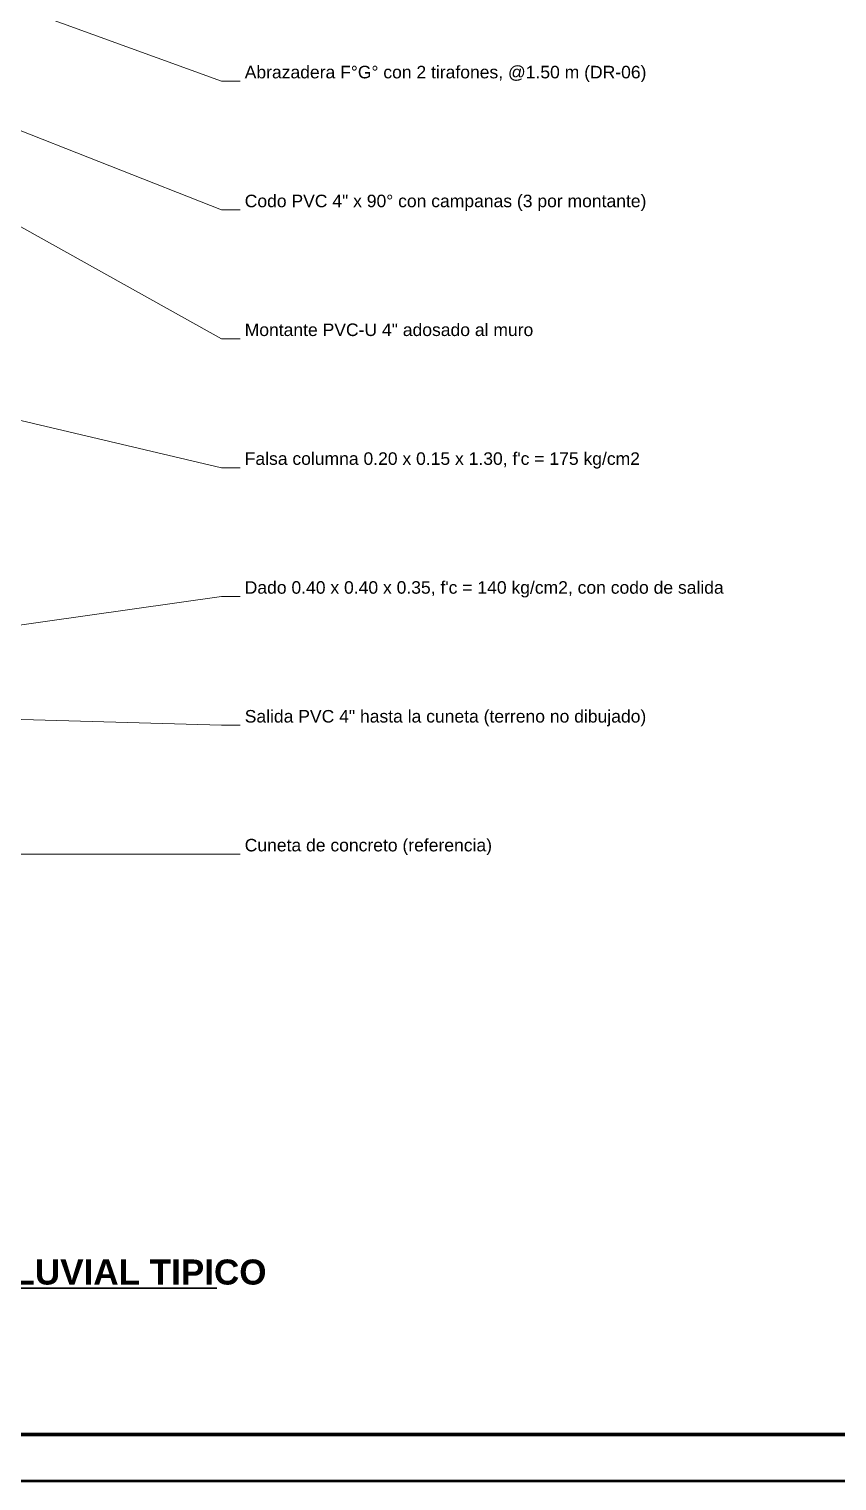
# Model space of a CAD drawing. Header units: metres. Extents: x 0 to 24.2, y -20 to 5.6.
# Drawn here: x 14.268 to 16.878, y -20 to -15.309 of the extents above; entities that cross this region are included whole.
import ezdxf
from ezdxf.enums import TextEntityAlignment as Align

# ---------------------------------------------------------------- set-up
doc = ezdxf.new("R2010")
doc.units = ezdxf.units.M
doc.header["$LTSCALE"] = 0.25
for name, color, linetype, lineweight in [('LLAMADAS', 30, 'CONTINUOUS', 18), ('MARCO', 7, 'CONTINUOUS', 50), ('TITULOS', 160, 'CONTINUOUS', 35)]:
    doc.layers.add(name, color=color, linetype=linetype, lineweight=lineweight)
doc.layers.add('TEXTOS', color=7, linetype='CONTINUOUS')
doc.styles.get("Standard").update_dxf_attribs({"font": 'arial.ttf'})
doc.styles.add('TITULOS', font='arialbd.ttf')

msp = doc.modelspace()

# ---------------------------------------------------------------- linework, layer by layer
at = {"layer": 'LLAMADAS'}
for p, q in [((14.89, -15.4775), (13.2967, -14.8986)), ((14.89, -15.8938), (12.642, -15.0066)), ((14.89, -16.31), (13.1107, -15.316)), ((14.95, -15.4775), (14.89, -15.4775)), ((14.95, -15.8938), (14.89, -15.8938)), ((14.95, -16.31), (14.89, -16.31)), ((14.89, -16.7263), (13.1817, -16.325)), ((14.95, -16.7263), (14.89, -16.7263)), ((14.89, -17.1425), (13.16, -17.3875)), ((14.95, -17.1425), (14.89, -17.1425)), ((14.89, -17.5587), (12.6188, -17.493)), ((14.95, -17.5587), (14.89, -17.5587)), ((14.89, -17.975), (12.3157, -17.975)), ((14.95, -17.975), (14.89, -17.975))]:
    msp.add_line(p, q, dxfattribs=at)
at = {"layer": 'MARCO'}
msp.add_lwpolyline([(10, -20), (22.615, -20), (22.615, -11.09), (10, -11.09)], close=True, dxfattribs=at)
at = {"layer": 'MARCO', "const_width": 0.012}
msp.add_lwpolyline([(10.375, -19.85), (22.465, -19.85), (22.465, -11.24), (10.375, -11.24)], close=True, dxfattribs=at)
at = {"layer": 'TITULOS'}
msp.add_line((12.625, -19.3775), (14.875, -19.3775), dxfattribs=at)

# ---------------------------------------------------------------- texts
at = {"layer": 'TEXTOS'}
for s, p in [('Abrazadera F°G° con 2 tirafones, @1.50 m (DR-06)', (14.965, -15.4685)), ('Codo PVC 4" x 90° con campanas (3 por montante)', (14.965, -15.8848)), ('Montante PVC-U 4" adosado al muro', (14.965, -16.301)), ("Falsa columna 0.20 x 0.15 x 1.30, f'c = 175 kg/cm2", (14.965, -16.7172)), ("Dado 0.40 x 0.40 x 0.35, f'c = 140 kg/cm2, con codo de salida", (14.965, -17.1335)), ('Salida PVC 4" hasta la cuneta (terreno no dibujado)', (14.965, -17.5497)), ('Cuneta de concreto (referencia)', (14.965, -17.966))]:
    msp.add_text(s, height=0.0405, dxfattribs=at).set_placement(p)
at = {"layer": 'TITULOS', "style": 'TITULOS'}
msp.add_text('ISOMETRICO DEL MONTANTE PLUVIAL TIPICO', height=0.081, dxfattribs=at).set_placement((13.75, -19.325), align=Align.MIDDLE_CENTER)

doc.saveas('drawing.dxf')
